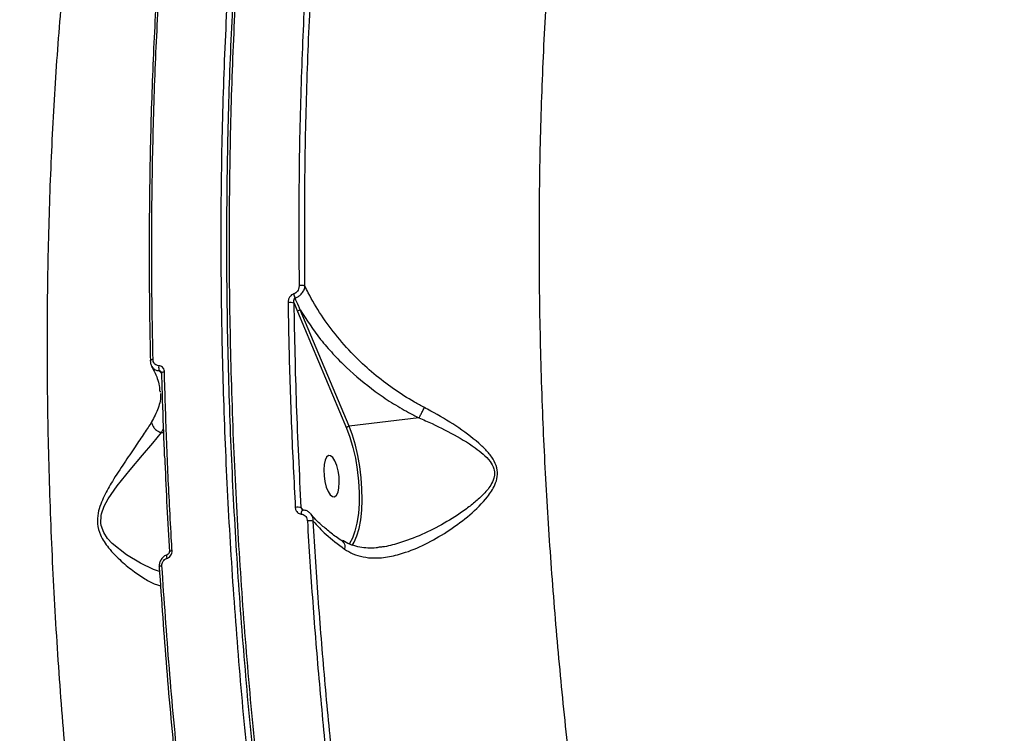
# Model space of a CAD drawing. Header units: millimetres. Extents: x -6879 to 7341, y -8047 to 7187.
# Drawn here: x -617.4 to -404.7, y 3729 to 3882.9 of the extents above; entities that cross this region are included whole.
import ezdxf

# ---------------------------------------------------------------- set-up
doc = ezdxf.new("R2010")
doc.units = ezdxf.units.MM
for name, color, linetype in [('DIKOM_ОБЪЕКТ', 7, 'Continuous'), ('DIKOM_РАЗМЕР_ЗОНА', 7, 'Continuous'), ('DIKOM_РАЗМЕР_ОБЪЕКТА', 7, 'Continuous')]:
    doc.layers.add(name, color=color, linetype=linetype)
doc.styles.add('style1', font='arial.ttf', dxfattribs={"width": 0.8})
doc.dimstyles.new('1-50', dxfattribs={"dimtxt": 300, "dimasz": 200, "dimexe": 100, "dimexo": 0, "dimgap": 100, "dimtad": 0, "dimdec": 0, "dimtxsty": 'style1', "dimcen": 0, "dimclrd": 7, "dimclre": 7, "dimadec": 1, "dimazin": 2, "dimtfac": 1, "dimtdec": 0, "dimtmove": 1, "dimatfit": 3, "dimfxl": 0, "dimlwd": 25, "dimlwe": 18, "dimarcsym": 0})

# ---------------------------------------------------------------- blocks, each defined once
blk = doc.blocks.new('*D20')
at = {"layer": 'Defpoints', "color": 0, "transparency": 16777216}
for p in [(-335.47, 4138.44), (-5198.79, -5966.88), (-1568.13, -5966.88)]:
    blk.add_point(p, dxfattribs=at)
at = {"layer": 'DIKOM_РАЗМЕР_ОБЪЕКТА', "color": 7, "lineweight": 18, "transparency": 16777216}
for p, q in [((-335.47, 4138.44), (-5298.79, 4138.44)), ((-1568.13, -5966.88), (-5298.79, -5966.88))]:
    blk.add_line(p, q, dxfattribs=at)
at = {"layer": 'DIKOM_РАЗМЕР_ОБЪЕКТА', "color": 7, "lineweight": 25, "transparency": 16777216}
for p, q in [((-5198.79, 3938.44), (-5198.79, -81.84)), ((-5198.79, -5766.88), (-5198.79, -1161.62))]:
    blk.add_line(p, q, dxfattribs=at)
at = {"layer": 'DIKOM_РАЗМЕР_ОБЪЕКТА', "color": 7, "transparency": 16777216}
for points in [[(-5232.12, 3938.44), (-5165.46, 3938.44), (-5198.79, 4138.44)], [(-5232.12, -5766.88), (-5165.46, -5766.88), (-5198.79, -5966.88)]]:
    blk.add_solid(points, dxfattribs=at)
at = {"layer": 'DIKOM_РАЗМЕР_ОБЪЕКТА', "color": 0, "transparency": 16777216, "insert": (-5198.79, -621.73), "char_height": 300, "attachment_point": 5, "rotation": 90, "style": 'style1'}
blk.add_mtext('10100', dxfattribs=at)
blk = doc.blocks.new('*D19')
at = {"layer": 'Defpoints', "color": 0, "transparency": 16777216}
for p in [(5624.04, 6094.27), (-4435.35, 2864.29), (5624.04, -2640.11)]:
    blk.add_point(p, dxfattribs=at)
at = {"layer": 'DIKOM_РАЗМЕР_ОБЪЕКТА', "color": 7, "lineweight": 18, "transparency": 16777216}
for p, q in [((-4435.35, 2864.29), (-4435.35, 6194.27)), ((5624.04, -2640.11), (5624.04, 6194.27))]:
    blk.add_line(p, q, dxfattribs=at)
at = {"layer": 'DIKOM_РАЗМЕР_ОБЪЕКТА', "color": 7, "lineweight": 25, "transparency": 16777216}
for p, q in [((-4235.35, 6094.27), (2113.67, 6094.27)), ((5424.04, 6094.27), (3193.46, 6094.27))]:
    blk.add_line(p, q, dxfattribs=at)
at = {"layer": 'DIKOM_РАЗМЕР_ОБЪЕКТА', "color": 7, "transparency": 16777216}
for points in [[(-4235.35, 6127.6), (-4235.35, 6060.94), (-4435.35, 6094.27)], [(5424.04, 6127.6), (5424.04, 6060.94), (5624.04, 6094.27)]]:
    blk.add_solid(points, dxfattribs=at)
at = {"layer": 'DIKOM_РАЗМЕР_ОБЪЕКТА', "color": 0, "transparency": 16777216, "insert": (2653.56, 6094.27), "char_height": 300, "attachment_point": 5, "style": 'style1'}
blk.add_mtext('10100', dxfattribs=at)
blk = doc.blocks.new('*D18')
at = {"layer": 'Defpoints', "color": 0, "transparency": 16777216}
for p in [(-342.29, 5666.7), (-6681.79, -8047.27), (-1651.48, -8047.27)]:
    blk.add_point(p, dxfattribs=at)
at = {"layer": 'DIKOM_РАЗМЕР_ЗОНА', "color": 7, "lineweight": 18, "transparency": 16777216}
for p, q in [((-342.29, 5666.7), (-6781.79, 5666.7)), ((-1651.48, -8047.27), (-6781.79, -8047.27))]:
    blk.add_line(p, q, dxfattribs=at)
at = {"layer": 'DIKOM_РАЗМЕР_ЗОНА', "color": 7, "lineweight": 25, "transparency": 16777216}
for p, q in [((-6681.79, 5466.7), (-6681.79, -340.84)), ((-6681.79, -7847.27), (-6681.79, -1420.62))]:
    blk.add_line(p, q, dxfattribs=at)
at = {"layer": 'DIKOM_РАЗМЕР_ЗОНА', "color": 7, "transparency": 16777216}
for points in [[(-6715.12, 5466.7), (-6648.46, 5466.7), (-6681.79, 5666.7)], [(-6715.12, -7847.27), (-6648.46, -7847.27), (-6681.79, -8047.27)]]:
    blk.add_solid(points, dxfattribs=at)
at = {"layer": 'DIKOM_РАЗМЕР_ЗОНА', "color": 0, "transparency": 16777216, "insert": (-6681.79, -880.73), "char_height": 300, "attachment_point": 5, "rotation": 90, "style": 'style1'}
blk.add_mtext('13700', dxfattribs=at)
blk = doc.blocks.new('*D17')
at = {"layer": 'Defpoints', "color": 0, "transparency": 16777216}
for p in [(-5935.35, 6990.27), (-5935.35, 998.27), (7340.79, -2830.86)]:
    blk.add_point(p, dxfattribs=at)
at = {"layer": 'DIKOM_РАЗМЕР_ЗОНА', "color": 7, "lineweight": 18, "transparency": 16777216}
for p, q in [((-5935.35, 998.27), (-5935.35, 7090.27)), ((7340.79, -2830.86), (7340.79, 7090.27))]:
    blk.add_line(p, q, dxfattribs=at)
at = {"layer": 'DIKOM_РАЗМЕР_ЗОНА', "color": 7, "lineweight": 25, "transparency": 16777216}
for p, q in [((-5735.35, 6990.27), (2016.67, 6990.27)), ((7140.79, 6990.27), (3096.46, 6990.27))]:
    blk.add_line(p, q, dxfattribs=at)
at = {"layer": 'DIKOM_РАЗМЕР_ЗОНА', "color": 7, "transparency": 16777216}
for points in [[(-5735.35, 7023.6), (-5735.35, 6956.94), (-5935.35, 6990.27)], [(7140.79, 7023.6), (7140.79, 6956.94), (7340.79, 6990.27)]]:
    blk.add_solid(points, dxfattribs=at)
at = {"layer": 'DIKOM_РАЗМЕР_ЗОНА', "color": 0, "transparency": 16777216, "insert": (2556.56, 6990.27), "char_height": 300, "attachment_point": 5, "style": 'style1'}
blk.add_mtext('13300', dxfattribs=at)

msp = doc.modelspace()

# ---------------------------------------------------------------- linework, layer by layer
at = {"layer": 'DIKOM_ОБЪЕКТ', "color": 7, "linetype": 'Continuous', "lineweight": 15}
for p, q in [((-558.23, 3821.71), (-557.48, 3819.91)), ((-557.48, 3819.91), (-546.94, 3794.82)), ((-546.37, 3795.21), (-556.91, 3820.29)), ((-587.12, 3802.78), (-587.1, 3802.58)), ((-531.33, 3797.03), (-546.37, 3795.21)), ((-586.8, 3793.83), (-586.44, 3794.54)), ((-586.8, 3793.83), (-586.42, 3793.87)), ((-556.26, 3777.08), (-556.69, 3777.66))]:
    msp.add_line(p, q, dxfattribs=at)
at = {"layer": 'DIKOM_ОБЪЕКТ', "color": 7, "linetype": 'Continuous', "lineweight": 15, "flags": 128}
for points in [[(-588.65, 3809.58), (-588.82, 3809.56), (-588.97, 3809.53), (-589.09, 3809.49), (-589.18, 3809.45), (-589.24, 3809.4), (-589.27, 3809.35), (-589.27, 3809.34)], [(-589.27, 3809.34), (-589.26, 3809.31), (-589.24, 3809.28)], [(-586.2, 3806.9), (-586.37, 3806.87), (-586.53, 3806.84), (-586.65, 3806.8), (-586.74, 3806.76), (-586.8, 3806.71), (-586.82, 3806.66), (-586.82, 3806.65)], [(-545.73, 3769.49), (-545.29, 3770.21), (-544.71, 3771.55), (-544.24, 3773.17), (-543.88, 3775.04), (-543.65, 3777.11), (-543.56, 3779.34), (-543.6, 3781.68), (-543.76, 3784.09), (-544.06, 3786.5), (-544.48, 3788.87), (-545.02, 3791.14), (-545.65, 3793.27), (-546.37, 3795.21)], [(-587.24, 3763.86), (-588.53, 3764.29), (-591.38, 3765.67), (-594.4, 3767.48), (-597.44, 3769.93), (-598.44, 3771.01), (-599.3, 3772.29), (-599.87, 3773.82), (-599.94, 3774.34), (-599.86, 3775.93), (-599.78, 3776.3), (-599.17, 3777.98), (-598.33, 3779.52), (-596.38, 3782.34), (-593.59, 3785.83), (-590.92, 3788.97), (-588.7, 3791.59), (-586.81, 3793.83), (-586.81, 3793.83), (-586.81, 3793.83)], [(-546.94, 3794.82), (-546.2, 3792.83), (-545.56, 3790.64), (-545.03, 3788.3), (-544.62, 3785.86), (-544.35, 3783.39), (-544.22, 3780.94), (-544.23, 3778.58), (-544.38, 3776.36), (-544.68, 3774.34), (-545.11, 3772.56), (-545.65, 3771.06), (-546.31, 3769.89), (-546.41, 3769.76)], [(-550.37, 3788.84), (-550.83, 3788.87), (-551.23, 3788.54), (-551.55, 3787.87), (-551.76, 3786.93), (-551.84, 3785.78), (-551.78, 3784.53), (-551.59, 3783.26), (-551.29, 3782.1), (-550.89, 3781.12), (-550.44, 3780.41), (-549.96, 3780.02), (-549.5, 3779.99), (-549.09, 3780.33), (-548.77, 3780.99), (-548.57, 3781.93), (-548.49, 3783.08), (-548.55, 3784.34), (-548.73, 3785.6), (-549.04, 3786.77), (-549.44, 3787.75), (-549.89, 3788.46), (-550.37, 3788.84)], [(-556.7, 3776.26), (-556.67, 3776.49), (-556.62, 3776.7), (-556.55, 3776.88), (-556.47, 3777.02), (-556.38, 3777.1), (-556.29, 3777.12)], [(-585.64, 3766.73), (-585.67, 3766.92), (-585.68, 3767.1), (-585.68, 3767.26), (-585.66, 3767.39), (-585.63, 3767.49), (-585.58, 3767.55), (-585.53, 3767.58)], [(-584.54, 3768.35), (-584.71, 3768.32), (-584.86, 3768.3), (-584.99, 3768.27), (-585.08, 3768.23), (-585.14, 3768.2), (-585.16, 3768.17), (-585.16, 3768.16)], [(-586.74, 3765.11), (-586.91, 3765.09), (-587.06, 3765.06), (-587.18, 3765.04), (-587.27, 3765), (-587.34, 3764.97), (-587.37, 3764.94), (-587.36, 3764.92), (-587.32, 3764.89)]]:
    msp.add_lwpolyline(points, dxfattribs=at)
at = {"layer": 'DIKOM_ОБЪЕКТ', "color": 7, "linetype": 'Continuous', "lineweight": 15}
for centre, radius, start, end in [((-556.76, 3823.07), 2.51, 69.755, 99.207), ((-555.41, 3824.17), 2.93, 188.3315, 206.4046), ((-559.12, 3819.45), 2.43, 68.6118, 99.791), ((-556.86, 3819.61), 0.685, 94.3779, 154.0386), ((-585.66, 3807.97), 1.8, 170.8749, 206.6545), ((-546.32, 3794.52), 0.686, 94.3984, 154.0222), ((-557.41, 3774.06), 3.67, 78.6599, 98.9886), ((-554.77, 3770.72), 4.1, 80.6927, 98.4743)]:
    msp.add_arc(centre, radius, start, end, dxfattribs=at)
for points, knots in [([(-489.08, 4127.55), (-490.59, 4126.66), (-494.65, 4124.25), (-501.09, 4119.29), (-508.29, 4112.38), (-515.29, 4104.17), (-522.04, 4094.64), (-528.51, 4083.81), (-534.57, 4071.9), (-540.2, 4058.98), (-545.4, 4045.14), (-550.25, 4030.15), (-554.73, 4014.02), (-558.81, 3996.78), (-562.4, 3978.8), (-565.49, 3960.16), (-568.1, 3940.97), (-570.27, 3920.89), (-571.98, 3899.98), (-573.2, 3878.27), (-573.9, 3856.51), (-574.11, 3834.8), (-573.87, 3813.23), (-573.18, 3791.2), (-572.02, 3768.75), (-570.39, 3745.95), (-568.3, 3722.98), (-565.74, 3699.93), (-562.71, 3676.84), (-559.21, 3653.67), (-555.22, 3630.47), (-550.74, 3607.33), (-545.89, 3584.77), (-540.67, 3562.84), (-535.12, 3541.59), (-529.16, 3520.69), (-522.79, 3500.2), (-516.01, 3480.25), (-509.41, 3462.33), (-504.99, 3451.4), (-503.03, 3446.56)], [0, 0, 0, 0, 0.015652, 0.042167, 0.068704, 0.09522, 0.122506, 0.149814, 0.177101, 0.203617, 0.230153, 0.256669, 0.283955, 0.311264, 0.33855, 0.365066, 0.391602, 0.418118, 0.445404, 0.472713, 0.499999, 0.52556, 0.55114, 0.576701, 0.602949, 0.629218, 0.655467, 0.681983, 0.708519, 0.735035, 0.762321, 0.78963, 0.816916, 0.843432, 0.869969, 0.896485, 0.923771, 0.951079, 0.978366, 1, 1, 1, 1]), ([(-486.98, 4127.96), (-487.92, 4127.43), (-490.17, 4126.19), (-493.64, 4123.87), (-497.39, 4121.07), (-501.06, 4117.96), (-504.66, 4114.56), (-508.18, 4110.88), (-511.62, 4106.9), (-514.98, 4102.63), (-518.28, 4098.06), (-521.49, 4093.21), (-524.64, 4088.06), (-527.71, 4082.61), (-530.71, 4076.86), (-533.63, 4070.83), (-536.46, 4064.55), (-539.19, 4058.03), (-541.81, 4051.28), (-544.33, 4044.3), (-546.74, 4037.09), (-549.05, 4029.65), (-551.27, 4021.97), (-553.38, 4014.05), (-555.4, 4005.89), (-557.31, 3997.49), (-559.13, 3988.85), (-560.85, 3979.97), (-562.45, 3970.9), (-563.95, 3961.67), (-565.32, 3952.29), (-566.58, 3942.77), (-567.72, 3933.11), (-568.75, 3923.29), (-569.66, 3913.32), (-570.46, 3903.19), (-571.14, 3892.91), (-571.71, 3882.46), (-572.16, 3871.85), (-572.5, 3861.08), (-572.72, 3850.19), (-572.82, 3839.23), (-572.81, 3828.23), (-572.68, 3817.18), (-572.43, 3806.09), (-572.06, 3794.94), (-571.58, 3783.75), (-570.98, 3772.49), (-570.26, 3761.18), (-569.42, 3749.81), (-568.46, 3738.36), (-567.68, 3729.7), (-567.17, 3724.85), (-567.07, 3723.84)], [0, 0, 0, 0, 0.014666, 0.034807, 0.054896, 0.0749, 0.094844, 0.114748, 0.13463, 0.154512, 0.17441, 0.194341, 0.214326, 0.234387, 0.254544, 0.274791, 0.295005, 0.315096, 0.335102, 0.355045, 0.374947, 0.394832, 0.414721, 0.434631, 0.454584, 0.474602, 0.494707, 0.514918, 0.535129, 0.555234, 0.575245, 0.595187, 0.615083, 0.634954, 0.654824, 0.67471, 0.694634, 0.714616, 0.73468, 0.754849, 0.775058, 0.795186, 0.815216, 0.835169, 0.855069, 0.874939, 0.894801, 0.914675, 0.93458, 0.954538, 0.974571, 0.994702, 1, 1, 1, 1]), ([(-540.91, 3571.98), (-541.92, 3576.26), (-544.64, 3587.79), (-548.75, 3606.91), (-553.12, 3629.37), (-557.1, 3652.34), (-560.67, 3675.73), (-563.8, 3699.48), (-566.43, 3723.06), (-568.56, 3746.4), (-570.2, 3769.43), (-571.37, 3792.53), (-572.07, 3815.61), (-572.26, 3838.59), (-571.94, 3860.96), (-571.14, 3882.67), (-569.87, 3903.67), (-568.11, 3924.3), (-565.84, 3944.46), (-563.07, 3964.08), (-559.85, 3982.73), (-556.21, 4000.36), (-552.17, 4016.95), (-547.67, 4032.78), (-542.7, 4047.76), (-537.28, 4061.81), (-531.52, 4074.62), (-525.44, 4086.18), (-519.09, 4096.51), (-512.36, 4105.75), (-505.25, 4113.87), (-497.78, 4120.71), (-491.56, 4125.38), (-487.78, 4127.37), (-486.65, 4127.96)], [0, 0, 0, 0, 0.018757, 0.050533, 0.082334, 0.11411, 0.146809, 0.179535, 0.212234, 0.24401, 0.27581, 0.307586, 0.340285, 0.373011, 0.40571, 0.437486, 0.469287, 0.501063, 0.533762, 0.566487, 0.599186, 0.630962, 0.662763, 0.694539, 0.727238, 0.759964, 0.792663, 0.824439, 0.856239, 0.888015, 0.920714, 0.95344, 0.986139, 1, 1, 1, 1]), ([(-487.34, 3646.49), (-488.46, 3652.62), (-490.71, 3664.88), (-493.67, 3683.46), (-496.34, 3702.12), (-498.69, 3721.07), (-500.73, 3740.29), (-502.42, 3759.73), (-503.74, 3779.06), (-504.72, 3798.89), (-505.29, 3819.14), (-505.42, 3839.75), (-505.1, 3860.02), (-504.31, 3879.86), (-503.07, 3899.17), (-501.39, 3917.87), (-499.25, 3935.91), (-496.67, 3953.28), (-493.66, 3969.95), (-490.23, 3985.84), (-486.41, 4000.88), (-482.2, 4015), (-477.6, 4028.15), (-472.64, 4040.35), (-467.32, 4051.57), (-461.67, 4061.76), (-455.73, 4070.86), (-449.37, 4079), (-442.62, 4086.06), (-435.46, 4091.97), (-428.04, 4096.6), (-420.37, 4099.85), (-413.72, 4101.68), (-409.58, 4101.89), (-408.12, 4101.97)], [0, 0, 0, 0, 0.0281996, 0.0564331, 0.0846664, 0.112866, 0.142222, 0.1716163, 0.2010104, 0.2303663, 0.2626723, 0.2950808, 0.3275414, 0.3600018, 0.3924097, 0.4247154, 0.4569139, 0.4892149, 0.5215674, 0.5539196, 0.5862201, 0.6184185, 0.6505405, 0.6827638, 0.7150389, 0.747314, 0.779537, 0.8116588, 0.8455829, 0.879537, 0.913461, 0.9474975, 0.9815643, 1, 1, 1, 1]), ([(-552.79, 4066.94), (-554.91, 4064.42), (-559.16, 4059.35), (-565.17, 4050.34), (-570.92, 4040.32), (-576.34, 4029.25), (-581.42, 4017.2), (-586.15, 4004.2), (-590.49, 3990.24), (-594.46, 3975.38), (-598.05, 3959.66), (-601.24, 3943.17), (-604.02, 3925.97), (-606.37, 3908.1), (-608.28, 3889.6), (-609.75, 3870.49), (-610.8, 3850.85), (-611.41, 3830.77), (-611.58, 3810.34), (-611.3, 3789.61), (-610.57, 3768.61), (-609.41, 3747.38), (-607.8, 3726), (-605.78, 3704.57), (-603.34, 3683.19), (-600.49, 3661.9), (-597.22, 3640.75), (-593.55, 3619.76), (-589.5, 3599.02), (-585.09, 3578.63), (-580.33, 3558.66), (-575.62, 3540.66), (-571.06, 3524.49), (-568.13, 3514.95), (-566.67, 3510.18)], [0, 0, 0, 0, 0.031557, 0.063213, 0.09492, 0.126627, 0.158283, 0.18984, 0.221397, 0.253054, 0.284762, 0.31647, 0.348127, 0.379685, 0.411265, 0.442944, 0.474674, 0.506404, 0.538084, 0.569664, 0.601295, 0.633026, 0.664807, 0.696588, 0.728319, 0.75995, 0.791659, 0.823468, 0.855327, 0.887186, 0.918995, 0.950705, 0.975353, 1, 1, 1, 1]), ([(-554.65, 3908), (-555.11, 3901.42), (-556.02, 3888.25), (-556.84, 3867.82), (-557.28, 3846.95), (-557.2, 3832.68), (-557.16, 3825.55)], [0, 0, 0, 0, 0.248596, 0.497193, 0.748596, 1, 1, 1, 1]), ([(-555.89, 3825.43), (-555.93, 3832.47), (-556.01, 3846.54), (-555.58, 3867.29), (-554.76, 3887.76), (-553.85, 3901.05), (-553.39, 3907.69)], [0, 0, 0, 0, 0.248597, 0.497194, 0.748597, 1, 1, 1, 1]), ([(-587.41, 3896.45), (-587.79, 3890.28), (-588.55, 3877.95), (-589.22, 3858.88), (-589.53, 3839.42), (-589.49, 3822.81), (-589.29, 3812.7), (-589.22, 3809.26)], [0, 0, 0, 0, 0.220311, 0.440621, 0.663083, 0.885545, 1, 1, 1, 1]), ([(-588.65, 3809.58), (-588.72, 3813.03), (-588.92, 3823.1), (-588.97, 3839.62), (-588.66, 3859.06), (-587.99, 3878.24), (-587.23, 3890.73), (-586.84, 3896.97)], [0, 0, 0, 0, 0.114455, 0.334765, 0.555075, 0.777538, 1, 1, 1, 1]), ([(-557.16, 3825.55), (-557.18, 3825.3), (-557.22, 3824.87), (-557.5, 3824.31), (-557.84, 3823.95), (-558.13, 3823.79), (-558.29, 3823.75), (-558.32, 3823.74)], [0, 0, 0, 0, 0.327724, 0.573886, 0.77961, 0.962722, 1, 1, 1, 1]), ([(-558.04, 3822.86), (-558, 3822.87), (-557.74, 3822.95), (-557.25, 3823.18), (-556.64, 3823.7), (-556.14, 3824.42), (-555.93, 3825.03), (-555.9, 3825.37), (-555.89, 3825.43)], [0, 0, 0, 0, 0.039501, 0.232645, 0.443769, 0.686749, 0.947949, 1, 1, 1, 1]), ([(-530.15, 3799.24), (-530.86, 3799.62), (-533.17, 3800.86), (-536.87, 3803.24), (-541.08, 3806.48), (-545.15, 3810.2), (-548.97, 3814.42), (-552.43, 3819.11), (-554.62, 3822.83), (-555.66, 3824.95), (-555.89, 3825.43)], [0, 0, 0, 0, 0.060118, 0.196234, 0.332817, 0.46906, 0.630328, 0.792116, 0.953434, 1, 1, 1, 1]), ([(-558.32, 3823.74), (-558.35, 3823.73), (-558.52, 3823.68), (-558.82, 3823.51), (-559.18, 3823.12), (-559.47, 3822.54), (-559.51, 3822.09), (-559.53, 3821.84)], [0, 0, 0, 0, 0.044036, 0.224486, 0.433758, 0.687492, 1, 1, 1, 1]), ([(-558.23, 3821.71), (-558.25, 3821.86), (-558.3, 3822.13), (-558.27, 3822.48), (-558.21, 3822.7), (-558.13, 3822.8), (-558.08, 3822.84), (-558.05, 3822.86), (-558.04, 3822.86)], [0, 0, 0, 0, 0.369403, 0.644575, 0.837225, 0.92706, 0.971247, 1, 1, 1, 1]), ([(-556.91, 3820.29), (-557.03, 3820.54), (-557.41, 3821.39), (-557.78, 3822.25), (-558.04, 3822.86)], [0, 0, 0, 0, 0.2912472, 1, 1, 1, 1]), ([(-559.53, 3821.84), (-559.52, 3821.2), (-559.47, 3817.99), (-559.29, 3809.08), (-558.86, 3795.03), (-558.28, 3783.47), (-557.98, 3777.69)], [0, 0, 0, 0, 0.0441411, 0.220713, 0.6100126, 1, 1, 1, 1]), ([(-556.69, 3777.66), (-557.06, 3785.05), (-557.8, 3799.85), (-558.09, 3814.41), (-558.23, 3821.71)], [0, 0, 0, 0, 0.499272, 1, 1, 1, 1]), ([(-556.91, 3820.29), (-555.53, 3818.14), (-553.43, 3814.9), (-549.89, 3810.82), (-546.11, 3806.98), (-541.89, 3803.45), (-537.29, 3800.32), (-534.11, 3798.44), (-532.08, 3797.41), (-531.33, 3797.03)], [0, 0, 0, 0, 0.235542, 0.356038, 0.47653, 0.701656, 0.817294, 0.932916, 1, 1, 1, 1]), ([(-589.24, 3809.34), (-589.24, 3809.13), (-589.23, 3808.68), (-589.01, 3808.3), (-588.89, 3808.1)], [0, 0, 0, 0, 0.481102, 1, 1, 1, 1]), ([(-589, 3808.09), (-588.79, 3807.75), (-588.24, 3806.88), (-587.69, 3805.48), (-587.29, 3804.04), (-587.25, 3803.15), (-587.24, 3802.76)], [0, 0, 0, 0, 0.183054, 0.473169, 0.7717, 1, 1, 1, 1]), ([(-588.89, 3808.1), (-588.79, 3807.96), (-588.57, 3807.61), (-588, 3807.26), (-587.51, 3807.2), (-587.27, 3807.16)], [0, 0, 0, 0, 0.263082, 0.630787, 1, 1, 1, 1]), ([(-587.44, 3808.25), (-587.59, 3808.27), (-587.88, 3808.31), (-588.26, 3808.57), (-588.53, 3808.94), (-588.64, 3809.3), (-588.65, 3809.53), (-588.65, 3809.58)], [0, 0, 0, 0, 0.225723, 0.451405, 0.680208, 0.917601, 1, 1, 1, 1]), ([(-586.2, 3806.9), (-586.2, 3806.96), (-586.22, 3807.18), (-586.33, 3807.56), (-586.61, 3807.93), (-586.99, 3808.19), (-587.29, 3808.23), (-587.44, 3808.25)], [0, 0, 0, 0, 0.082599, 0.321713, 0.551354, 0.77569, 1, 1, 1, 1]), ([(-587.27, 3807.16), (-587.22, 3807.15), (-587.17, 3807.15), (-587.07, 3807.1), (-586.98, 3807.04), (-586.93, 3806.96), (-586.91, 3806.93)], [0, 0, 0, 0, 0.326015, 0.375558, 0.77878, 1, 1, 1, 1]), ([(-587.27, 3807.16), (-587.24, 3807.12), (-587.09, 3806.91), (-586.94, 3806.7), (-586.82, 3806.53)], [0, 0, 0, 0, 0.1930615, 1, 1, 1, 1]), ([(-586.91, 3806.93), (-586.91, 3806.93), (-586.87, 3806.9), (-586.83, 3806.8), (-586.83, 3806.69), (-586.83, 3806.66)], [0, 0, 0, 0, 0.129078, 0.704637, 1, 1, 1, 1]), ([(-586.82, 3806.65), (-586.81, 3806.11), (-586.71, 3801.84), (-586.51, 3795.75), (-586.27, 3790.19), (-586.19, 3788.39)], [0, 0, 0, 0, 0.090377, 0.706523, 1, 1, 1, 1]), ([(-584.54, 3768.35), (-584.58, 3769.01), (-584.77, 3772.29), (-585.22, 3780.39), (-585.78, 3792.61), (-586.06, 3802.13), (-586.2, 3806.9)], [0, 0, 0, 0, 0.050768, 0.253848, 0.626696, 1, 1, 1, 1]), ([(-587.06, 3802.23), (-587.06, 3802.22), (-586.95, 3801.16), (-587.41, 3799.07), (-588.45, 3797.11), (-588.97, 3796.12)], [0, 0, 0, 0, 0.005112, 0.497097, 1, 1, 1, 1]), ([(-547.36, 3768.72), (-546.77, 3768.35), (-545.52, 3767.6), (-543.39, 3766.97), (-540.76, 3766.7), (-537.66, 3767), (-533.74, 3768.06), (-529.34, 3769.97), (-524.7, 3772.75), (-520.28, 3776), (-516.96, 3779.27), (-515.01, 3782.15), (-514.3, 3784.33), (-514.41, 3786.3), (-515.29, 3788.21), (-516.68, 3789.95), (-519.32, 3792.42), (-523.31, 3795.35), (-527.38, 3797.76), (-529.68, 3798.99), (-530.15, 3799.24)], [0, 0, 0, 0, 0.039969, 0.083836, 0.127729, 0.188932, 0.250229, 0.335038, 0.419979, 0.502433, 0.58461, 0.629741, 0.65808, 0.686911, 0.717998, 0.753285, 0.788719, 0.88224, 0.975869, 1, 1, 1, 1]), ([(-531.32, 3797.04), (-531.2, 3797.23), (-530.95, 3797.61), (-530.56, 3798.36), (-530.29, 3798.91), (-530.17, 3799.2), (-530.15, 3799.24)], [0, 0, 0, 0, 0.315744, 0.631471, 0.943772, 1, 1, 1, 1]), ([(-588.97, 3796.12), (-589.48, 3795.34), (-590.5, 3793.77), (-592.54, 3790.73), (-594.88, 3787.28), (-597.21, 3783.74), (-598.95, 3780.71), (-599.98, 3778.38), (-600.58, 3776.38), (-600.75, 3774.04), (-600.15, 3771.93), (-599.23, 3770.28), (-597.74, 3768.26), (-595.45, 3766.01), (-592.64, 3763.76), (-590.05, 3762.04), (-588.15, 3761.05), (-587.32, 3760.91), (-587.03, 3760.86)], [0, 0, 0, 0, 0.077597, 0.157283, 0.24199, 0.328406, 0.391922, 0.424186, 0.457361, 0.495005, 0.538607, 0.57011, 0.602356, 0.687775, 0.775593, 0.862789, 0.952277, 1, 1, 1, 1]), ([(-588.97, 3796.12), (-588.97, 3796.08), (-588.93, 3795.8), (-588.75, 3795.27), (-588.28, 3794.62), (-587.6, 3794.08), (-587.07, 3793.91), (-586.81, 3793.83)], [0, 0, 0, 0, 0.042909, 0.268004, 0.511966, 0.755989, 1, 1, 1, 1]), ([(-531.32, 3797.04), (-531.32, 3797.04), (-530.84, 3796.83), (-528.51, 3795.8), (-524.36, 3793.76), (-520.2, 3791.35), (-517.44, 3789.23), (-515.99, 3787.78), (-515.1, 3786.21), (-514.98, 3785.04), (-515.13, 3783.95), (-515.74, 3782.45), (-517.26, 3780.61), (-519.24, 3778.79), (-522.08, 3776.63), (-525.87, 3774.21), (-530.7, 3771.74), (-535.18, 3770.09), (-538.37, 3769.21), (-539.82, 3769.11), (-540.14, 3769.09)], [0, 0, 0, 0, 0.000108, 0.029799, 0.143637, 0.25996, 0.301351, 0.343503, 0.378187, 0.403723, 0.409565, 0.44108, 0.493701, 0.543371, 0.593101, 0.694956, 0.798873, 0.905051, 0.979235, 1, 1, 1, 1]), ([(-531.33, 3797.03), (-531.33, 3797.03), (-531.32, 3797.03), (-531.32, 3797.03), (-531.32, 3797.04), (-531.32, 3797.04)], [0, 0, 0, 0, 0.4200295, 0.7827585, 1, 1, 1, 1]), ([(-586.81, 3793.83), (-586.81, 3793.83), (-586.8, 3793.83), (-586.8, 3793.83), (-586.8, 3793.83)], [0, 0, 0, 0, 0.395347, 1, 1, 1, 1]), ([(-586.12, 3788.32), (-586.11, 3788.03), (-585.89, 3781.34), (-585.48, 3774.58), (-585.09, 3768.11)], [0, 0, 0, 0, 0.043838, 1, 1, 1, 1]), ([(-557.98, 3777.69), (-557.98, 3777.62), (-557.96, 3777.38), (-557.82, 3776.99), (-557.53, 3776.6), (-557.15, 3776.33), (-556.85, 3776.28), (-556.7, 3776.26)], [0, 0, 0, 0, 0.091878, 0.335552, 0.563054, 0.781444, 1, 1, 1, 1]), ([(-556.7, 3776.26), (-556.55, 3776.23), (-556.24, 3776.19), (-555.85, 3775.91), (-555.55, 3775.51), (-555.41, 3775.1), (-555.38, 3774.85), (-555.38, 3774.78)], [0, 0, 0, 0, 0.2169, 0.433445, 0.661957, 0.908075, 1, 1, 1, 1]), ([(-556.5, 3777.26), (-556.52, 3777.29), (-556.59, 3777.38), (-556.65, 3777.52), (-556.68, 3777.63), (-556.69, 3777.66)], [0, 0, 0, 0, 0.228864, 0.786083, 1, 1, 1, 1]), ([(-556.29, 3777.12), (-556.29, 3777.12), (-556.34, 3777.12), (-556.4, 3777.14), (-556.47, 3777.22), (-556.5, 3777.26)], [0, 0, 0, 0, 0.037102, 0.591248, 1, 1, 1, 1]), ([(-554.66, 3776.28), (-554.8, 3776.44), (-555.12, 3776.79), (-555.72, 3777.08), (-556.14, 3777.08), (-556.29, 3777.09)], [0, 0, 0, 0, 0.330959, 0.755433, 1, 1, 1, 1]), ([(-554.11, 3774.77), (-554.11, 3774.87), (-554.13, 3775.26), (-554.27, 3775.81), (-554.54, 3776.14), (-554.65, 3776.27)], [0, 0, 0, 0, 0.187328, 0.689298, 1, 1, 1, 1]), ([(-547.81, 3770.43), (-547.97, 3770.53), (-548.96, 3771.15), (-550.54, 3772.36), (-552.52, 3774.04), (-553.87, 3775.36), (-554.47, 3776.12), (-554.61, 3776.29)], [0, 0, 0, 0, 0.054369, 0.340368, 0.626838, 0.913951, 1, 1, 1, 1]), ([(-555.38, 3774.78), (-555.01, 3768.94), (-554.28, 3757.27), (-552.83, 3739.62), (-551.14, 3721.9), (-549.78, 3710.06), (-549.1, 3704.14)], [0, 0, 0, 0, 0.2491, 0.4982, 0.7491, 1, 1, 1, 1]), ([(-547.85, 3704.28), (-548.52, 3710.15), (-549.87, 3721.88), (-551.56, 3739.52), (-553.01, 3757.17), (-553.74, 3768.9), (-554.11, 3774.77)], [0, 0, 0, 0, 0.2491, 0.4982, 0.7491, 1, 1, 1, 1]), ([(-554.11, 3774.77), (-553.24, 3773.8), (-551.35, 3771.69), (-548.76, 3769.76), (-547.36, 3768.72)], [0, 0, 0, 0, 0.460479, 1, 1, 1, 1]), ([(-547.85, 3770.44), (-547.71, 3770.32), (-547.45, 3770.09), (-547.29, 3769.51), (-547.3, 3769.02), (-547.36, 3768.76), (-547.36, 3768.72)], [0, 0, 0, 0, 0.321622, 0.650728, 0.946906, 1, 1, 1, 1]), ([(-540.15, 3769.04), (-540.28, 3769.02), (-541.04, 3768.9), (-542.36, 3768.9), (-544.12, 3769.08), (-545.81, 3769.57), (-547.02, 3770.07), (-547.62, 3770.5), (-547.72, 3770.58)], [0, 0, 0, 0, 0.046124, 0.25701, 0.481132, 0.712735, 0.948933, 1, 1, 1, 1]), ([(-585.44, 3767.57), (-585.5, 3767.55), (-585.82, 3767.46), (-586.36, 3767.15), (-586.92, 3766.52), (-587.29, 3765.73), (-587.31, 3765.17), (-587.32, 3764.89)], [0, 0, 0, 0, 0.054202, 0.291081, 0.527612, 0.763726, 1, 1, 1, 1]), ([(-585.64, 3766.73), (-585.6, 3766.75), (-585.42, 3766.8), (-585.1, 3766.99), (-584.77, 3767.37), (-584.55, 3767.84), (-584.54, 3768.18), (-584.54, 3768.35)], [0, 0, 0, 0, 0.053514, 0.289781, 0.526364, 0.763125, 1, 1, 1, 1]), ([(-585.17, 3768.16), (-585.16, 3768.15), (-585.16, 3768.1), (-585.18, 3767.98), (-585.23, 3767.83), (-585.33, 3767.7), (-585.44, 3767.61), (-585.5, 3767.59), (-585.54, 3767.58)], [0, 0, 0, 0, 0.041323, 0.22604, 0.419651, 0.609799, 0.813289, 1, 1, 1, 1]), ([(-586.74, 3765.11), (-586.74, 3765.28), (-586.73, 3765.62), (-586.51, 3766.1), (-586.18, 3766.48), (-585.86, 3766.67), (-585.67, 3766.72), (-585.64, 3766.73)], [0, 0, 0, 0, 0.236353, 0.47257, 0.709137, 0.945837, 1, 1, 1, 1]), ([(-587.32, 3764.89), (-586.82, 3757.62), (-585.83, 3743.09), (-583.8, 3721.09), (-581.39, 3699), (-579.42, 3684.27), (-578.44, 3676.9)], [0, 0, 0, 0, 0.248597, 0.497193, 0.748597, 1, 1, 1, 1]), ([(-577.84, 3676.93), (-578.81, 3684.23), (-580.76, 3698.83), (-583.17, 3720.89), (-585.23, 3743.02), (-586.24, 3757.75), (-586.74, 3765.11)], [0, 0, 0, 0, 0.248596, 0.497193, 0.748597, 1, 1, 1, 1])]:
    msp.add_open_spline(points, degree=3, knots=knots, dxfattribs=at)

# ---------------------------------------------------------------- dimensions: what is measured, and where the dimension line sits
at = {"layer": 'DIKOM_РАЗМЕР_ЗОНА'}
dim = msp.add_linear_dim(base=(-5935.35, 6990.27), p1=(7340.79, -2830.86), p2=(-5935.35, 998.27), text='13300', dimstyle='1-50', override={"dimscale": 1, "dimtix": 0, "dimtofl": 1, "dimtmove": 1, "dimatfit": 3}, dxfattribs=at)
dim.commit()
dim.dimension.update_dxf_attribs({"geometry": '*D17', "text_midpoint": (2556.56, 6990.27), "dimtype": 160})
dim = msp.add_linear_dim(base=(-6681.79, -8047.27), p1=(-342.29, 5666.7), p2=(-1651.48, -8047.27), angle=270, text='13700', dimstyle='1-50', override={"dimscale": 1, "dimtix": 0, "dimtofl": 1, "dimtmove": 1, "dimatfit": 3}, dxfattribs=at)
dim.commit()
dim.dimension.update_dxf_attribs({"geometry": '*D18', "text_midpoint": (-6681.79, -880.73), "dimtype": 160})
at = {"layer": 'DIKOM_РАЗМЕР_ОБЪЕКТА'}
dim = msp.add_linear_dim(base=(5624.04, 6094.27), p1=(-4435.35, 2864.29), p2=(5624.04, -2640.11), text='10100', dimstyle='1-50', override={"dimscale": 1, "dimtix": 0, "dimtofl": 1, "dimtmove": 1, "dimatfit": 3}, dxfattribs=at)
dim.commit()
dim.dimension.update_dxf_attribs({"geometry": '*D19', "text_midpoint": (2653.56, 6094.27), "dimtype": 160})
dim = msp.add_linear_dim(base=(-5198.79, -5966.88), p1=(-335.47, 4138.44), p2=(-1568.13, -5966.88), angle=270, text='10100', dimstyle='1-50', override={"dimscale": 1, "dimtix": 0, "dimtofl": 1, "dimtmove": 1, "dimatfit": 3}, dxfattribs=at)
dim.commit()
dim.dimension.update_dxf_attribs({"geometry": '*D20', "text_midpoint": (-5198.79, -621.73), "dimtype": 160})

doc.saveas('drawing.dxf')
